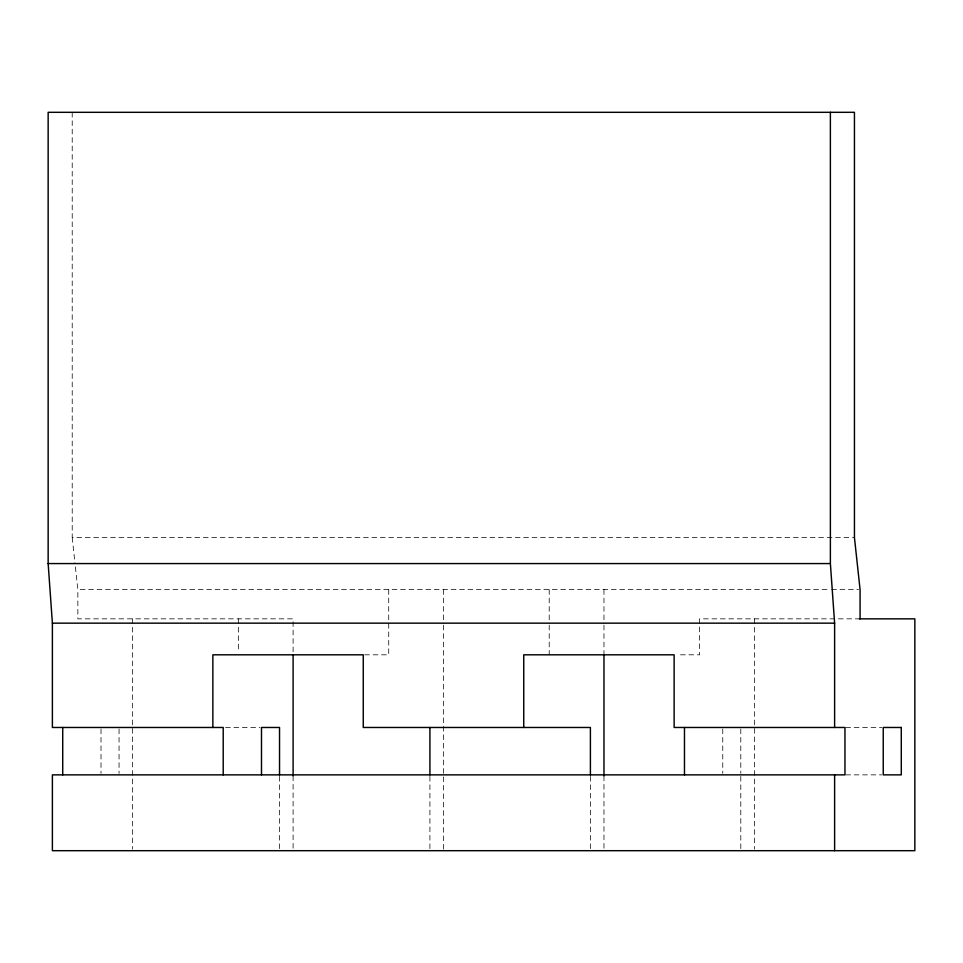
<?xml version="1.0" encoding="UTF-8"?>
<svg xmlns="http://www.w3.org/2000/svg" width="963" height="963" viewBox="0 0 963 963"><rect width="100%" height="100%" fill="white"/><g stroke="black" fill="none" stroke-linecap="round" stroke-linejoin="round"><path stroke-width="0.72" stroke-dasharray="4.82 3.61" d="M72.213 112.31L72.213 537.583L854.446 537.583M75.379 566.858L77.847 589.621L830.082 589.621M831.587 589.621L858.587 589.621M860.079 618.848L699.595 618.848L699.595 654.816L677.037 654.816M364.664 654.816L388.727 654.816L388.727 622.218M225.486 727.474L260.034 727.474M845.743 727.474L881.783 727.474M845.743 774.866L881.783 774.866M72.213 537.583L75.03 563.608M754.366 618.848L754.366 849.185M740.8 728.955L740.8 773.385M740.8 776.359L740.8 849.197M722.756 728.955L722.756 773.385M603.97 589.621L603.97 623.699M603.97 625.18L603.97 654.816M603.97 775.925L603.97 849.185M590.403 776.359L590.403 849.197M549.211 589.621L549.211 623.699M549.211 625.18L549.211 654.816M443.486 589.621L443.486 623.699M443.486 625.18L443.486 849.185M429.919 776.359L429.919 849.197M388.727 589.621L388.727 620.738M293.101 651.819L293.101 618.848L77.847 618.848L77.847 589.621M293.101 775.925L293.101 849.185M279.535 776.359L279.535 849.197M238.33 618.848L238.33 651.819M132.617 618.848L132.617 849.185M119.051 728.955L119.051 773.385M101.007 728.955L101.007 773.385"/><path stroke-width="1.44" d="M860.079 618.848L860.079 589.621L854.446 537.583L854.446 112.31L48.15 112.31L48.15 563.572L830.383 563.572L834.62 623.157L834.62 727.474M859.357 618.848L914.85 618.848L914.85 850.69L52.387 850.69L52.387 774.866L844.96 774.866L844.96 727.474L674.136 727.474L674.136 654.816L523.74 654.816L523.74 727.474M48.15 563.572L52.387 623.157L834.62 623.157M834.62 774.866L834.62 850.69M830.383 112.31L830.383 563.572M684.476 727.474L684.476 774.866M603.97 654.816L603.97 775.925M590.403 774.866L590.403 727.474L363.256 727.474L363.256 654.816L212.859 654.816L212.859 727.474M429.919 727.474L429.919 774.866M293.101 654.816L293.101 775.925M279.535 774.866L279.535 727.474L261.491 727.474L261.491 774.866M223.211 774.866L223.211 727.474L52.387 727.474L52.387 623.157M62.727 727.474L62.727 774.866M901.284 727.474L883.24 727.474L883.24 774.866L901.284 774.866L901.284 727.474"/></g></svg>
